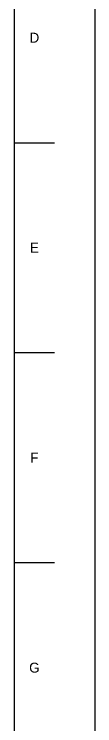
# Model space of a CAD drawing. Extents: x 0 to 2378, y 0 to 1682.
# Drawn here: x 0 to 40, y 969.6 to 1325.8 of the extents above; entities that cross this region are included whole.
import ezdxf
from ezdxf.enums import TextEntityAlignment as Align

# ---------------------------------------------------------------- set-up
doc = ezdxf.new("R2010")
doc.units = 0
for name, color, linetype in [('FINA', 7, 'CONTINUOUS'), ('NORMA', 7, 'CONTINUOUS'), ('TEXTO', 7, 'CONTINUOUS')]:
    doc.layers.add(name, color=color, linetype=linetype)

msp = doc.modelspace()

# ---------------------------------------------------------------- linework, layer by layer
at = {"layer": 'FINA'}
for p, q in [((0, 1682), (0, 0)), ((0, 1261.5), (20, 1261.5)), ((0, 1156.375), (20, 1156.375)), ((0, 1051.25), (20, 1051.25))]:
    msp.add_line(p, q, dxfattribs=at)
at = {"layer": 'NORMA'}
msp.add_line((40, 1662), (40, 20), dxfattribs=at)

# ---------------------------------------------------------------- texts
at = {"layer": 'TEXTO'}
for s, p in [('D', (10, 1314.0625)), ('E', (10, 1208.9375)), ('F', (10, 1103.8125)), ('G', (10, 998.6875))]:
    msp.add_text(s, height=5, dxfattribs=at).set_placement(p, align=Align.MIDDLE_CENTER)

doc.saveas('drawing.dxf')
